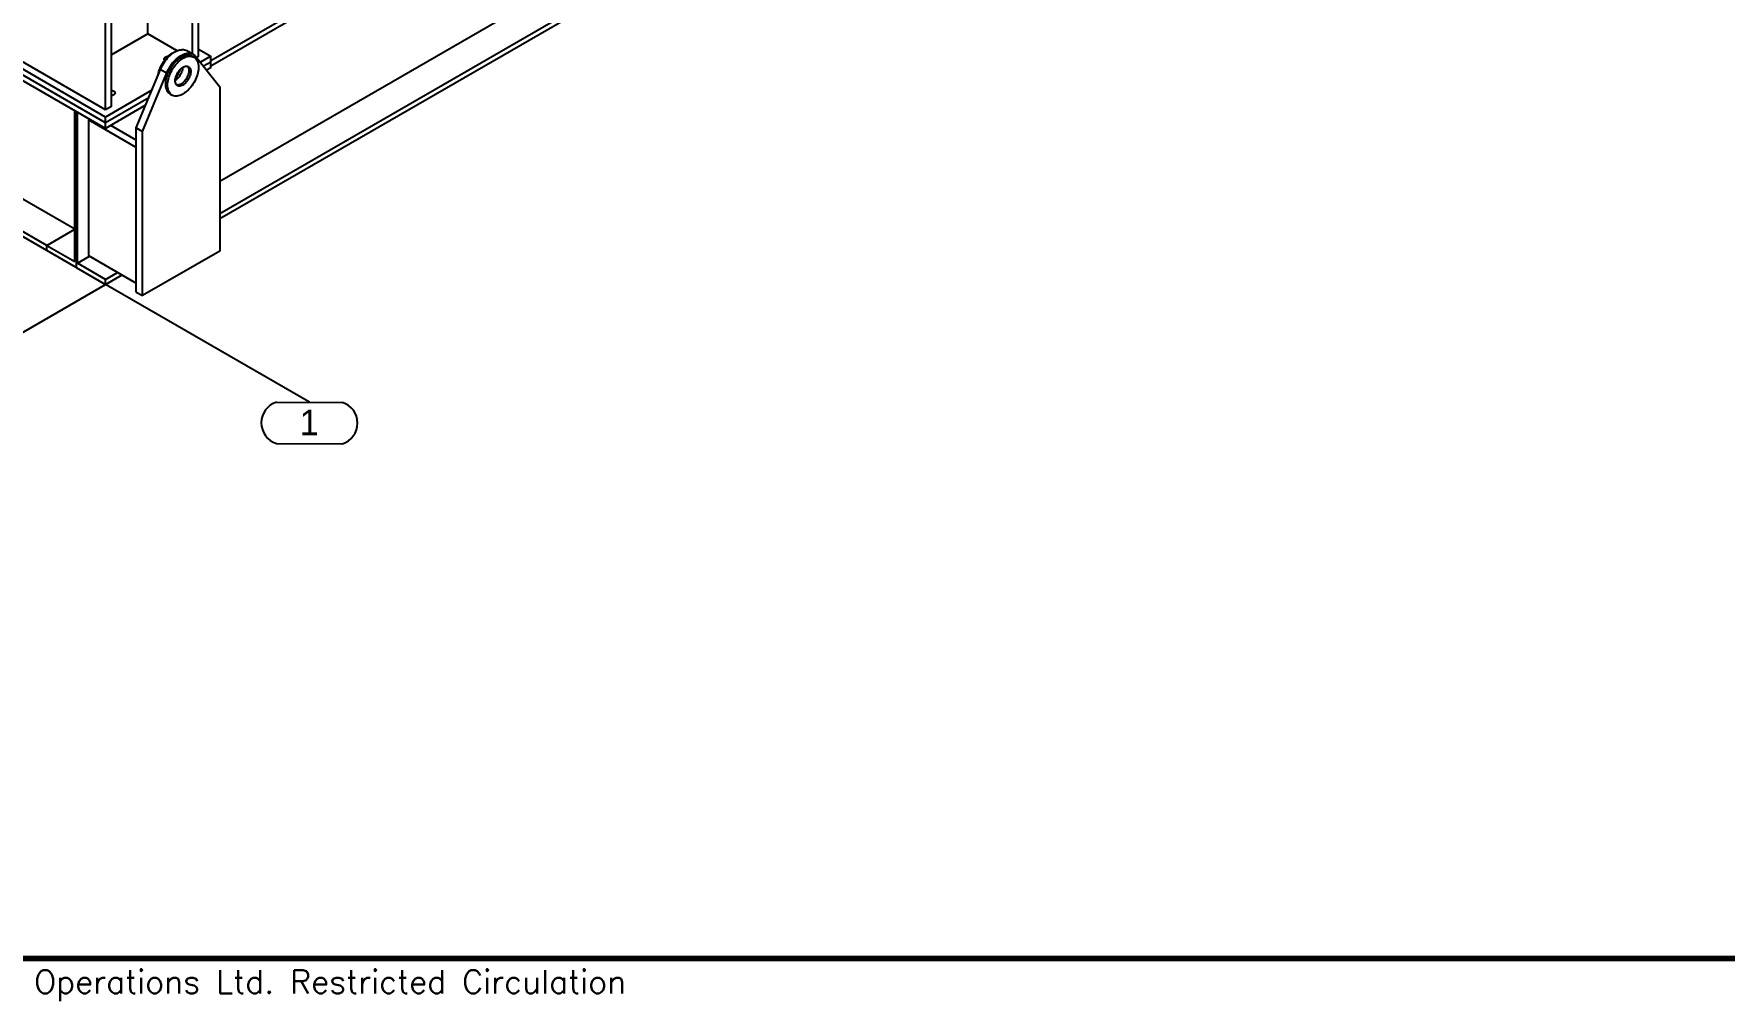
# Model space of a CAD drawing. Header units: millimetres. Extents: x 0 to 16187, y -20471 to 6290.
# Drawn here: x 589.3 to 879.1, y 5088.2 to 5254 of the extents above; entities that cross this region are included whole.
import ezdxf
from ezdxf.enums import TextEntityAlignment as Align

# ---------------------------------------------------------------- set-up
doc = ezdxf.new("R2010")
doc.units = ezdxf.units.MM
doc.layers.add('BORDER1', color=3, linetype='Continuous')
doc.layers.add('BORDER2', color=7, linetype='Continuous')
doc.styles.add('ROMANC', font='ROMANC', dxfattribs={"height": 5})
doc.styles.add('ROMANS', font='ROMANS.shx', dxfattribs={"width": 0.8})
doc.styles.add('ROMANT', font='ROMANT', dxfattribs={"height": 4})

# ---------------------------------------------------------------- blocks, each defined once
blk = doc.blocks.new('*U609')
at = {"layer": 'BORDER1', "color": 154, "true_color": 0x1859a9, "const_width": 1}
blk.add_lwpolyline([(1.81, 811), (1144, 811), (1144, 0), (0, 0), (0, 811)], close=True, dxfattribs=at)
at = {"layer": 'BORDER2', "color": 154, "true_color": 0x1859a9, "style": 'ROMANS'}
blk.add_text('2017 ADNOC Onshore . All rights reserved. Abu Dhabi Company for Onshore Petroleum Operations Ltd. Restricted Circulation', height=4, dxfattribs=at).set_placement((489.5, -2), align=Align.TOP_CENTER)
at = {"layer": 'BORDER2', "flags": 8}
for tag, height, style, p in [('REV-A', 3.24, 'ROMANS', (986.93, 140.25)), ('RE-A', 8.06, 'ROMANT', (1084.63, 7.17))]:
    blk.add_attdef(tag, text='', height=height, dxfattribs=dict(at, style=style)).set_placement(p, align=Align.CENTER)
at = {"layer": 'BORDER2', "style": 'ROMANS', "width": 3.830216}
blk.add_attdef('DATE-A', text='', height=3.24, dxfattribs=at).set_placement((995.51, 140.25), (1008.51, 140.25), align=Align.FIT)
at = {"layer": 'BORDER2'}
for tag, height, style, p in [('DRN-A', 3.24, 'ROMANS', (1018.38, 140.25)), ('CHD-A', 3.24, 'ROMANS', (1032.35, 140.25)), ('APD-A', 3.24, 'ROMANS', (1046.64, 140.25)), ('CONS_CONT_VEND', 4.2, 'ROMANC', (1061.39, 72.83))]:
    blk.add_attdef(tag, text='', height=height, dxfattribs=dict(at, style=style)).set_placement(p, align=Align.CENTER)
at = {"layer": 'BORDER2', "style": 'ROMANS', "width": 0.8}
for tag, p, height in [('1:X', (997.23, 122.55), 3.5), ('LOC', (1042.74, 122.55), 3.5), ('PROJ_NO', (1118.64, 122.55), 3.5), ('CONS_DRG_NO', (1011, 63), 3)]:
    blk.add_attdef(tag, p, '', height=height, dxfattribs=at)
at = {"layer": 'BORDER2', "lineweight": 30, "width": 0.8, "flags": 104}
blk.add_attdef('COMMENTS-A', text='', height=2.2, dxfattribs=at).set_placement((1055.21, 142.07), align=Align.MIDDLE_LEFT)
at = {"layer": 'BORDER2', "style": 'ROMANS', "width": 0.8}
for tag, p in [('PROJECT_TITLE_1', (1061.07, 55.35)), ('PROJECT_TITLE_2', (1061.07, 49.3))]:
    blk.add_attdef(tag, text='', height=3.5, dxfattribs=at).set_placement(p, align=Align.MIDDLE)
at = {"layer": 'BORDER2', "style": 'ROMANT', "width": 0.8}
for tag, p in [('DRG_TITLE_1', (1061.07, 36.31)), ('DRG_TITLE_2', (1061.07, 28.31)), ('DRG_TITLE_3', (1061.07, 20.31))]:
    blk.add_attdef(tag, text='', height=5, dxfattribs=at).set_placement(p, align=Align.CENTER)
at = {"layer": 'BORDER2', "style": 'ROMANT'}
for tag, p in [('AR', (995, 7.17)), ('PA', (1011.74, 7.17)), ('DC', (1028.45, 7.17)), ('TS', (1120.84, 7.17))]:
    blk.add_attdef(tag, p, '', height=8.06, dxfattribs=at)
for tag, p in [('SRNO', (1074.7, 7.17)), ('SH', (1115.8, 7.18))]:
    blk.add_attdef(tag, text='', height=8.06, dxfattribs=at).set_placement(p, align=Align.RIGHT)
at = {"layer": 'BORDER2', "style": 'ROMANS', "flags": 2}
blk.add_attdef('TB_VERSION', text='', height=2, dxfattribs=at).set_placement((1, -1), align=Align.TOP_LEFT)

msp = doc.modelspace()

# ---------------------------------------------------------------- linework, layer by layer
at = {"color": 7, "linetype": 'Continuous', "lineweight": 25}
for p, q in [((616.49839, 5250.58042), (616.49839, 5458.04546)), ((617.50602, 5250.16409), (617.50602, 5458.62716)), ((601.59611, 5240.9795), (601.59611, 5449.44256)), ((602.60374, 5241.56119), (602.60374, 5450.02425)), ((608.83512, 5254.00631), (608.83512, 5405.9762)), ((596.30872, 5220.52681), (281.65328, 5402.17353)), ((591.49863, 5217.75), (276.84318, 5399.39673)), ((591.49863, 5216.86202), (276.84318, 5398.50874)), ((619.62734, 5249.429), (809.48551, 5359.03179)), ((619.62734, 5248.54101), (752.44855, 5325.21706)), ((621.18121, 5228.7807), (757.80143, 5307.64988)), ((621.18121, 5223.22708), (760.85073, 5303.85658)), ((621.18121, 5222.33909), (761.33829, 5303.25006)), ((608.83512, 5254.00631), (602.60374, 5250.40901)), ((613.85822, 5251.10653), (608.83512, 5254.00631)), ((616.61441, 5250.51344), (615.55375, 5251.12574)), ((617.50602, 5251.3887), (619.62734, 5250.16409)), ((601.59611, 5239.75488), (583.56489, 5250.16409)), ((601.59611, 5238.77503), (583.56489, 5249.18424)), ((601.59611, 5237.79519), (583.56489, 5248.20439)), ((601.59611, 5240.9795), (585.68621, 5250.16409)), ((616.74512, 5250.00498), (616.42693, 5250.18867)), ((617.01867, 5250.1627), (621.18121, 5244.95005)), ((617.50602, 5250.16409), (617.17168, 5249.97108)), ((619.62734, 5250.16409), (617.84103, 5249.13287)), ((619.62734, 5249.18424), (618.37659, 5248.4622)), ((619.62734, 5248.20439), (618.91216, 5247.79152)), ((619.62734, 5249.18424), (619.62734, 5250.16409)), ((619.62734, 5248.20439), (619.62734, 5249.18424)), ((606.86229, 5237.90853), (611.02483, 5247.92713)), ((607.92295, 5237.29622), (612.08549, 5247.31483)), ((611.02483, 5247.92713), (612.08549, 5247.31483)), ((613.87524, 5246.84347), (613.67422, 5246.72742)), ((609.53312, 5244.33682), (601.59611, 5239.75488)), ((608.99756, 5243.0478), (601.59611, 5238.77503)), ((612.67723, 5243.6933), (612.99543, 5243.50961)), ((621.18121, 5244.95005), (621.18121, 5216.77939)), ((596.30872, 5214.9732), (596.30872, 5240.84753)), ((596.54737, 5240.70976), (596.54737, 5213.94744)), ((596.78602, 5214.69766), (596.78602, 5240.57199)), ((608.46199, 5241.75877), (601.59611, 5237.79519)), ((602.60374, 5241.56119), (601.59611, 5240.9795)), ((601.59611, 5238.77503), (601.59611, 5239.75488)), ((598.64218, 5239.28557), (598.8283, 5239.39301)), ((606.86229, 5234.5402), (598.64218, 5239.28557)), ((598.64218, 5239.28557), (598.64218, 5216.01416)), ((601.59611, 5237.79519), (601.59611, 5238.77503)), ((606.86229, 5235.76481), (602.47066, 5238.30005)), ((606.86229, 5237.90853), (607.92295, 5237.29622)), ((606.86229, 5209.73787), (606.86229, 5237.90853)), ((607.92295, 5209.12556), (607.92295, 5237.29622)), ((591.49863, 5217.75), (596.30872, 5220.52681)), ((591.49863, 5216.86202), (591.49863, 5217.75)), ((591.49863, 5217.75), (596.30872, 5214.9732)), ((596.54737, 5213.94744), (591.49863, 5216.86202)), ((621.18121, 5216.77939), (607.92295, 5209.12556)), ((596.54737, 5213.94744), (601.59611, 5211.03286)), ((596.78602, 5214.69766), (598.85434, 5215.89167)), ((601.59611, 5211.92085), (596.78602, 5214.69766)), ((598.64218, 5216.01416), (606.86229, 5211.26878)), ((562.56618, 5188.50136), (601.59611, 5211.03286)), ((601.59611, 5211.92085), (603.66444, 5213.11487)), ((601.59611, 5211.03286), (604.43354, 5212.67087)), ((601.59611, 5211.03286), (601.59611, 5211.92085)), ((636.54161, 5190.85926), (601.59611, 5211.03286)), ((606.86229, 5209.73787), (607.92295, 5209.12556)), ((630.87656, 5183.77121), (642.22337, 5183.72172))]:
    msp.add_line(p, q, dxfattribs=at)
at = {"ltscale": 0.2}
msp.add_line((630.88318, 5190.88849), (642.20004, 5190.83002), dxfattribs=at)
at = {"color": 7, "linetype": 'Continuous', "lineweight": 25, "flags": 128}
for points in [[(610.57392, 5246.84186), (610.60488, 5247.01581), (610.66906, 5247.29837), (610.75082, 5247.584), (610.84956, 5247.87071), (610.9646, 5248.15648), (611.09514, 5248.43931), (611.24025, 5248.71721), (611.39892, 5248.98823), (611.57004, 5249.25048), (611.7524, 5249.50212), (611.94472, 5249.74137), (612.14566, 5249.96656), (612.35382, 5250.17611), (612.56771, 5250.36856), (612.78586, 5250.54255), (613.00672, 5250.69685), (613.22875, 5250.8304), (613.45039, 5250.94225), (613.67009, 5251.03161), (613.75727, 5251.06098)], [(611.02483, 5247.92713), (611.15822, 5248.22769), (611.30677, 5248.52386), (611.46951, 5248.81373), (611.64538, 5249.09541), (611.83325, 5249.36707), (612.03189, 5249.62695), (612.24001, 5249.87336), (612.45626, 5250.10469), (612.67924, 5250.31946), (612.90749, 5250.51625), (613.13954, 5250.69379), (613.37387, 5250.85093), (613.60897, 5250.98665), (613.8433, 5251.10006), (614.07534, 5251.19043), (614.3036, 5251.25718), (614.52657, 5251.29986), (614.74283, 5251.3182), (614.95095, 5251.31209), (615.14959, 5251.28155), (615.33746, 5251.2268), (615.51333, 5251.14818), (615.55375, 5251.12574)], [(611.73786, 5249.483), (611.71674, 5249.50789), (611.66789, 5249.58849), (611.64475, 5249.67282), (611.64807, 5249.75818), (611.67774, 5249.84183), (611.7328, 5249.92108), (611.81149, 5249.99337), (611.91128, 5250.0564), (612.02896, 5250.10812), (612.16074, 5250.14688), (612.3024, 5250.17144), (612.35431, 5250.17659)], [(611.90043, 5245.41022), (611.90973, 5245.67181), (611.93756, 5245.94231), (611.98374, 5246.21981), (612.04792, 5246.50237), (612.12968, 5246.788), (612.22842, 5247.07471), (612.34346, 5247.36048), (612.474, 5247.64331), (612.61911, 5247.92121), (612.77778, 5248.19224), (612.94889, 5248.45448), (613.13125, 5248.70612), (613.32358, 5248.94537), (613.52452, 5249.17056), (613.73267, 5249.38012), (613.94657, 5249.57256), (614.16472, 5249.74655), (614.38558, 5249.90086), (614.60761, 5250.0344), (614.82925, 5250.14625), (615.04895, 5250.23561), (615.26516, 5250.30187), (615.47637, 5250.34455), (615.6811, 5250.36336), (615.8779, 5250.35816), (616.06541, 5250.329), (616.2423, 5250.27607), (616.40734, 5250.19974), (616.42693, 5250.18867)], [(612.08549, 5247.31483), (612.21888, 5247.61538), (612.36743, 5247.91156), (612.53017, 5248.20142), (612.70604, 5248.4831), (612.89391, 5248.75477), (613.09255, 5249.01465), (613.30067, 5249.26105), (613.51692, 5249.49239), (613.7399, 5249.70715), (613.96815, 5249.90394), (614.2002, 5250.08148), (614.43453, 5250.23862), (614.66963, 5250.37434), (614.90396, 5250.48775), (615.136, 5250.57813), (615.36426, 5250.64487), (615.58723, 5250.68755), (615.80349, 5250.7059), (616.01161, 5250.69978), (616.21025, 5250.66925), (616.39812, 5250.61449), (616.57399, 5250.53588), (616.73673, 5250.4339), (616.88528, 5250.30924), (617.01867, 5250.1627)], [(612.21863, 5245.22653), (612.22793, 5245.48812), (612.25576, 5245.75862), (612.30193, 5246.03612), (612.36612, 5246.31868), (612.44787, 5246.60431), (612.54662, 5246.89102), (612.66166, 5247.17679), (612.7922, 5247.45962), (612.93731, 5247.73752), (613.09598, 5248.00854), (613.26709, 5248.27079), (613.44945, 5248.52243), (613.64178, 5248.76168), (613.84272, 5248.98687), (614.05087, 5249.19642), (614.26477, 5249.38887), (614.48292, 5249.56286), (614.70378, 5249.71716), (614.92581, 5249.85071), (615.14745, 5249.96256), (615.36715, 5250.05192), (615.58336, 5250.11818), (615.79457, 5250.16086), (615.99929, 5250.17967), (616.1961, 5250.17447), (616.38361, 5250.14531), (616.5605, 5250.09237), (616.72554, 5250.01605), (616.87756, 5249.91687), (617.01551, 5249.79553), (617.1384, 5249.65287), (617.24539, 5249.4899), (617.33572, 5249.30777), (617.40875, 5249.10775), (617.46398, 5248.89124), (617.50102, 5248.65976), (617.5196, 5248.41494), (617.5196, 5248.15849), (617.50102, 5247.89222), (617.46398, 5247.61798), (617.40875, 5247.3377), (617.33572, 5247.05336), (617.24539, 5246.76693), (617.1384, 5246.48044), (617.01551, 5246.1959), (616.87756, 5245.91528), (616.72554, 5245.64058), (616.5605, 5245.37371), (616.38361, 5245.11654), (616.1961, 5244.87088), (615.99929, 5244.63846), (615.79457, 5244.42089), (615.58336, 5244.21972), (615.36715, 5244.03634), (615.14745, 5243.87205), (614.92581, 5243.728), (614.70378, 5243.60519), (614.48292, 5243.5045), (614.26477, 5243.42662), (614.05087, 5243.3721), (613.84272, 5243.34133), (613.64178, 5243.33452), (613.44945, 5243.35171), (613.26709, 5243.3928), (613.09598, 5243.45748), (612.93731, 5243.54531), (612.7922, 5243.65567), (612.66166, 5243.78779), (612.54662, 5243.94073), (612.44787, 5244.11343), (612.36612, 5244.30468), (612.30193, 5244.51313), (612.25576, 5244.73732), (612.22793, 5244.97567), (612.21863, 5245.22653)], [(613.54445, 5245.99191), (613.55376, 5246.17836), (613.58154, 5246.37294), (613.62742, 5246.57291), (613.69075, 5246.77547), (613.77063, 5246.97778), (613.86595, 5247.17699), (613.97537, 5247.37031), (614.09735, 5247.55502), (614.23018, 5247.72854), (614.372, 5247.88842), (614.52081, 5248.03242), (614.67452, 5248.15852), (614.83099, 5248.26496), (614.988, 5248.35022), (615.14337, 5248.41313), (615.2949, 5248.45279), (615.44047, 5248.46866), (615.57803, 5248.46049), (615.70566, 5248.42842), (615.82157, 5248.37289), (615.92412, 5248.29468), (616.01187, 5248.19489), (616.0836, 5248.07492), (616.1383, 5247.93645), (616.17519, 5247.78143), (616.19377, 5247.61203), (616.19377, 5247.43064), (616.17519, 5247.23979), (616.1383, 5247.04216), (616.0836, 5246.84054), (616.01187, 5246.63775), (615.92412, 5246.43664), (615.82157, 5246.24003), (615.70566, 5246.05068), (615.57803, 5245.87125), (615.44047, 5245.70426), (615.2949, 5245.55205), (615.14337, 5245.41676), (614.988, 5245.30029), (614.83099, 5245.20427), (614.67452, 5245.13005), (614.52081, 5245.07868), (614.372, 5245.05087), (614.23018, 5245.04701), (614.09735, 5245.06716), (613.97537, 5245.11104), (613.86595, 5245.17803), (613.77063, 5245.26719), (613.69075, 5245.37726), (613.62742, 5245.50671), (613.58154, 5245.65371), (613.55376, 5245.81621), (613.54445, 5245.99191)], [(614.81615, 5248.25578), (614.81492, 5248.22663), (614.79634, 5248.03578), (614.75944, 5247.83816), (614.70474, 5247.63654), (614.63301, 5247.43375), (614.54526, 5247.23264), (614.44271, 5247.03603), (614.32681, 5246.84668), (614.19918, 5246.66725), (614.06161, 5246.50026), (613.91604, 5246.34805), (613.76451, 5246.21276), (613.60915, 5246.09629), (613.54555, 5246.0548)], [(614.81615, 5248.25578), (614.81492, 5248.22663), (614.79634, 5248.03578), (614.75944, 5247.83816), (614.70474, 5247.63654), (614.63301, 5247.43375), (614.54526, 5247.23264), (614.44271, 5247.03603), (614.32681, 5246.84668), (614.19918, 5246.66725), (614.06161, 5246.50026), (613.91604, 5246.34805), (613.76451, 5246.21276), (613.60915, 5246.09629), (613.54555, 5246.0548)], [(615.63164, 5248.45297), (615.69367, 5248.37858), (615.7654, 5248.25861), (615.8201, 5248.12014), (615.857, 5247.96512), (615.87558, 5247.79572), (615.87558, 5247.61433), (615.857, 5247.42348), (615.8201, 5247.22586), (615.7654, 5247.02424), (615.69367, 5246.82145), (615.60592, 5246.62034), (615.50337, 5246.42373), (615.38747, 5246.23438), (615.25984, 5246.05495), (615.12227, 5245.88796), (614.9767, 5245.73575), (614.82517, 5245.60046), (614.66981, 5245.48398), (614.51279, 5245.38796), (614.35633, 5245.31375), (614.20261, 5245.26237), (614.0538, 5245.23456), (613.91198, 5245.2307), (613.77915, 5245.25086), (613.76831, 5245.25368)], [(615.63501, 5248.44943), (615.69367, 5248.37858), (615.7654, 5248.25861), (615.8201, 5248.12014), (615.857, 5247.96512), (615.87558, 5247.79572), (615.87558, 5247.61433), (615.857, 5247.42348), (615.8201, 5247.22586), (615.7654, 5247.02424), (615.69367, 5246.82145), (615.60592, 5246.62034), (615.50337, 5246.42373), (615.38747, 5246.23438), (615.25984, 5246.05495), (615.12227, 5245.88796), (614.9767, 5245.73575), (614.82517, 5245.60046), (614.66981, 5245.48398), (614.51279, 5245.38796), (614.35633, 5245.31375), (614.20261, 5245.26237), (614.0538, 5245.23456), (613.91198, 5245.2307), (613.78735, 5245.24885)], [(612.67723, 5243.6933), (612.61911, 5243.729), (612.474, 5243.83936), (612.34346, 5243.97148), (612.22842, 5244.12442), (612.12968, 5244.29712), (612.04792, 5244.48837), (611.98374, 5244.69682), (611.93756, 5244.92101), (611.90973, 5245.15937), (611.90043, 5245.41022)], [(602.60374, 5244.3482), (602.66409, 5244.33749), (602.79875, 5244.30217), (602.92033, 5244.25355), (603.02492, 5244.19317), (603.10915, 5244.12299), (603.17031, 5244.04525), (603.20645, 5243.96245), (603.2164, 5243.87726), (603.19984, 5243.79242), (603.1573, 5243.71064), (603.09016, 5243.63456), (603.00056, 5243.56663), (602.89139, 5243.50902), (602.76615, 5243.4636), (602.62888, 5243.43181), (602.60374, 5243.4277)]]:
    msp.add_lwpolyline(points, dxfattribs=at)
at = {"color": 7, "linetype": 'Continuous', "lineweight": 25}
msp.add_arc((611.40499, 5248.75776), 3.12498, 315.2161201, 344.7892564, dxfattribs=at)
at = {"ltscale": 0.2}
for centre, radius, start, end in [((632.0308, 5187.32878), 3.74013, 107.868979, 252.024554), ((641.0419, 5187.27203), 3.74173, 287.9650883, 71.9696973)]:
    msp.add_arc(centre, radius, start, end, dxfattribs=at)

# ---------------------------------------------------------------- block references
at = {"layer": 'BORDER1'}
msp.add_blockref('*U609', (30, 5095.49056), dxfattribs=at)

# ---------------------------------------------------------------- texts
at = {"color": 7, "linetype": 'Continuous', "lineweight": 25}
msp.add_text('1', height=4.36629, rotation=359.9536776, dxfattribs=at).set_placement((634.86967, 5185.19507))

doc.saveas('drawing.dxf')
